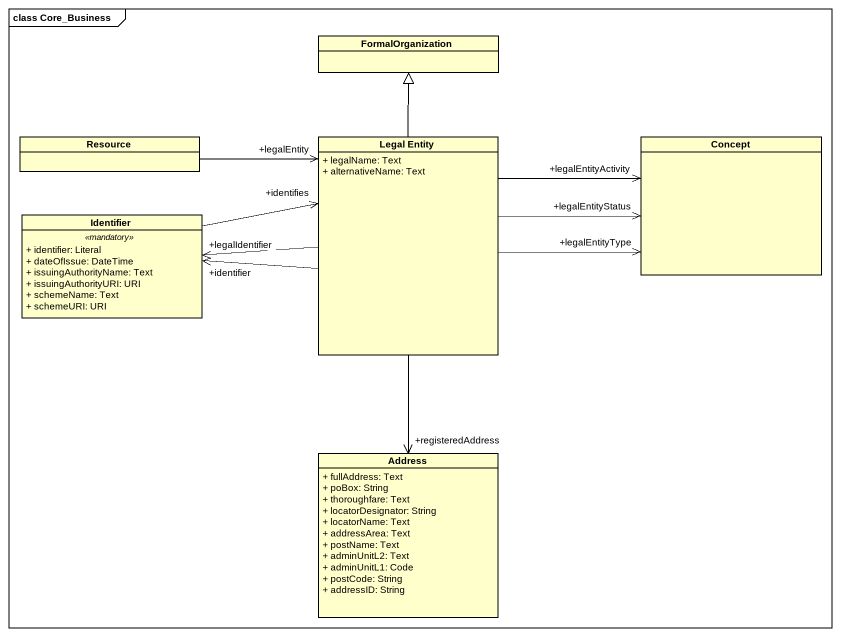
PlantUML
@startuml
mainframe class Core_Business
hide circle
hide empty members
skinparam classAttributeIconSize 0
class FormalOrganization
class Resource
class "Legal Entity" as Legal_Entity {
  + legalName: Text
  + alternativeName: Text
}
class Concept
class Identifier {
  .. <<mandatory>> ..
  + identifier: Literal
  + dateOfIssue: DateTime
  + issuingAuthorityName: Text
  + issuingAuthorityURI: URI
  + schemeName: Text
  + schemeURI: URI
}
class Address {
  + fullAddress: Text
  + poBox: String
  + thoroughfare: Text
  + locatorDesignator: String
  + locatorName: Text
  + addressArea: Text
  + postName: Text
  + adminUnitL2: Text
  + adminUnitL1: Code
  + postCode: String
  + addressID: String
}
Resource -right-> "+legalEntity" Legal_Entity
Legal_Entity -up-|> FormalOrganization
Legal_Entity -right-> "+legalEntityActivity" Concept
Legal_Entity -right-> "+legalEntityStatus" Concept
Legal_Entity -right-> "+legalEntityType" Concept
Legal_Entity -left-> "+legalIdentifier" Identifier
Legal_Entity -left-> "+identifier" Identifier
Legal_Entity --> "+registeredAddress" Address
Identifier -right-> "+identifies" Legal_Entity
@enduml
